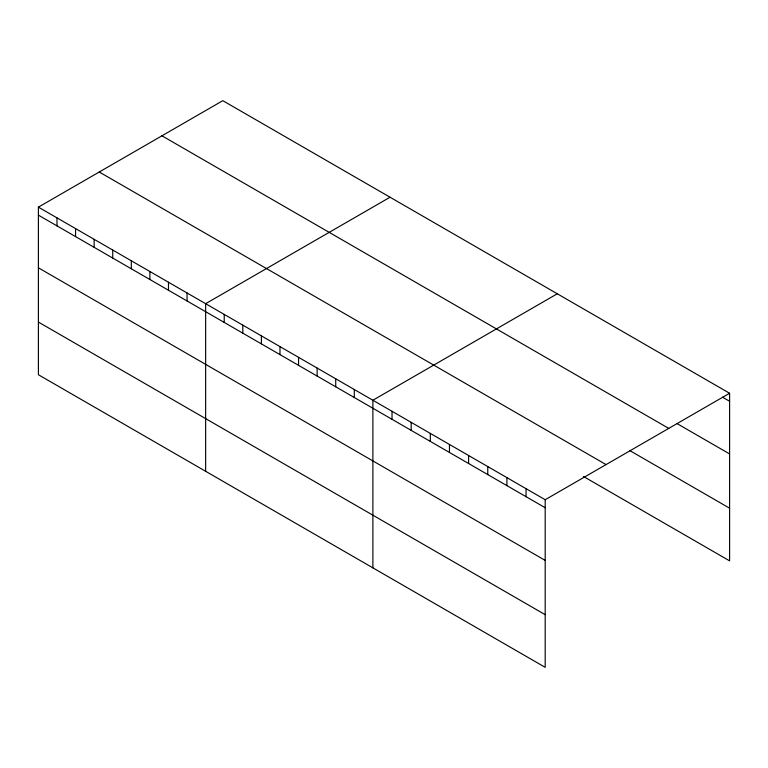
<?xml version="1.0" encoding="UTF-8"?>
<svg xmlns="http://www.w3.org/2000/svg" width="768" height="768" viewBox="0 0 768 768"><rect width="100%" height="100%" fill="white"/><g stroke="black" fill="none" stroke-linecap="round" stroke-linejoin="round"><path stroke-width="1.15" d="M545.194 560.4L545.194 499.728L38.4 207.139L38.4 374.736L545.194 667.334L545.194 560.4L38.4 267.811M583.488 476.506L729.6 560.861L729.6 393.264L222.806 100.666L38.4 207.139M390.048 197.222L205.642 303.686L205.642 471.293M557.29 293.779L372.883 400.243L372.883 567.85M545.194 499.728L729.6 393.264M722.544 397.2L729.6 401.27M677.203 423.686L729.6 453.936M161.952 135.802L668.746 428.4M629.846 450.605L729.6 508.195M99.254 172.003L606.048 464.592M38.4 215.146L545.194 507.734M38.4 322.07L545.194 614.669M526.051 488.678L526.051 496.685M506.899 477.619L506.899 485.635M487.757 466.57L487.757 474.576M468.614 455.51L468.614 463.526M449.462 444.461L449.462 452.467M430.32 433.411L430.32 441.418M411.178 422.352L411.178 430.358M392.026 411.302L392.026 419.309M354.298 389.52L354.298 397.526M335.722 378.787L335.722 386.803M317.136 368.064L317.136 376.07M298.55 357.331L298.55 365.338M279.974 346.608L279.974 354.614M261.389 335.875L261.389 343.882M242.803 325.152L242.803 333.158M224.227 314.419L224.227 322.426M187.056 292.963L187.056 300.97M168.48 282.23L168.48 290.246M149.894 271.507L149.894 279.514M131.309 260.774L131.309 268.781M112.733 250.051L112.733 258.058M94.147 239.318L94.147 247.325M75.562 228.595L75.562 236.602M56.986 217.862L56.986 225.869"/></g></svg>
